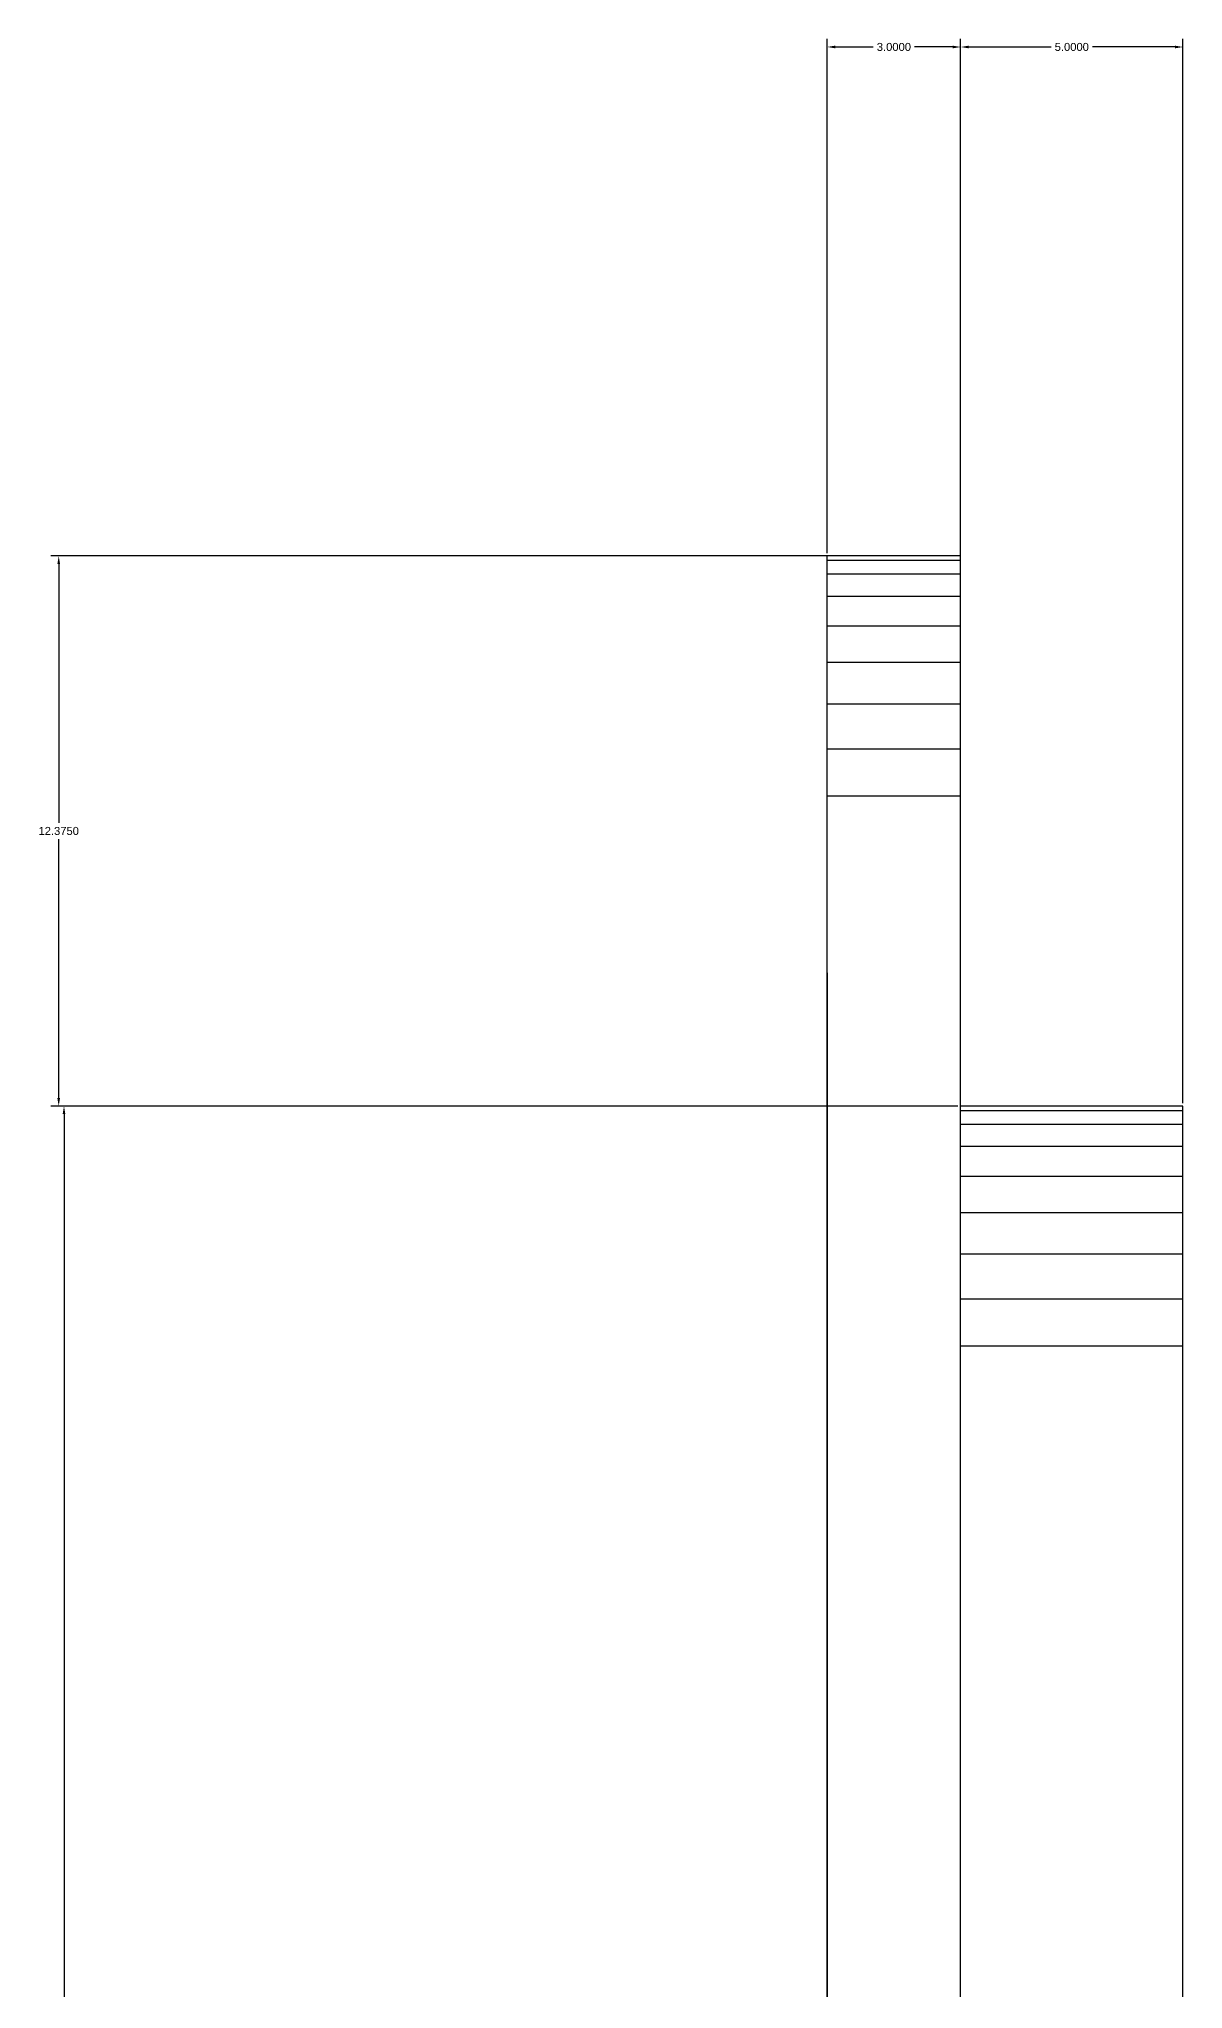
# Model space of a CAD drawing. Extents: x -26 to 0, y -12 to 160.
# Drawn here: x -25.72 to 0, y 116.14 to 160 of the extents above; entities that cross this region are included whole.
import ezdxf

# ---------------------------------------------------------------- set-up
doc = ezdxf.new("R2010")
doc.units = 0
doc.header["$MEASUREMENT"] = 0
doc.layers.get('0').update_dxf_attribs({"linetype": 'CONTINUOUS'})
doc.layers.get('Defpoints').update_dxf_attribs({"linetype": 'CONTINUOUS'})
doc.styles.get("Standard").update_dxf_attribs({"font": 'arial.ttf'})
doc.dimstyles.get("Standard").update_dxf_attribs({"dimtxt": 0.18, "dimasz": 0.18, "dimexe": 0.18, "dimexo": 0.0625, "dimgap": 0.09, "dimtad": 0, "dimtih": 1, "dimtoh": 1, "dimdec": 4, "dimzin": 0, "dimdsep": 46, "dimtxsty": 'STANDARD', "dimcen": 0.09, "dimadec": 0, "dimazin": 0, "dimtfac": 1, "dimtdec": 4, "dimtofl": 0, "dimtmove": 0, "dimatfit": 3, "dimfxl": 1, "dimtolj": 1, "dimtzin": 0, "dimarcsym": 0})

# ---------------------------------------------------------------- blocks, each defined once
blk = doc.blocks.new('DIFFERENCE001')
at = {"color": 0}
for p, q in [((-5, 148.375), (-8, 148.375)), ((-8, 148.271), (-8, 148.375)), ((-5, 148.271), (-8, 148.271)), ((-8, 147.964), (-8, 148.271)), ((-5, 148.271), (-5, 148.375)), ((-5, 147.964), (-5, 148.271)), ((-5, 147.964), (-8, 147.964)), ((-8, 147.465), (-8, 147.964)), ((-5, 147.465), (-5, 147.964)), ((-8, 146.793), (-8, 147.465)), ((-5, 147.465), (-8, 147.465)), ((-5, 146.793), (-5, 147.465)), ((-8, 145.975), (-8, 146.793)), ((-5, 146.793), (-8, 146.793)), ((-5, 145.975), (-5, 146.793)), ((-8, 145.041), (-8, 145.975)), ((-5, 145.975), (-8, 145.975)), ((-5, 145.041), (-5, 145.975)), ((-8, 144.028), (-8, 145.041)), ((-5, 145.041), (-8, 145.041)), ((-5, 144.028), (-5, 145.041)), ((-8, 142.975), (-8, 144.028)), ((-5, 144.028), (-8, 144.028)), ((-5, 142.975), (-5, 144.028)), ((-5, 142.975), (-8, 142.975)), ((-8, -6.975), (-8, 142.975)), ((-5, -6.975), (-5, 142.975)), ((-8, 139), (-8, 139)), ((-8, 139), (-8, 136)), ((-8, 136), (-8, 130.6)), ((-2, 136), (-5, 136)), ((0, 136), (-5, 136)), ((0, 136), (-1, 136)), ((0, 135.896), (0, 136)), ((0, 135.896), (-5, 135.896)), ((0, 135.589), (-5, 135.589)), ((0, 135.589), (0, 135.896)), ((0, 135.09), (0, 135.589)), ((0, 135.09), (-5, 135.09)), ((0, 134.418), (0, 135.09)), ((0, 134.418), (-5, 134.418)), ((0, 133.6), (0, 134.418)), ((0, 133.6), (-5, 133.6)), ((0, 132.666), (0, 133.6)), ((0, 132.666), (-5, 132.666)), ((0, 131.653), (0, 132.666)), ((0, 131.653), (-5, 131.653)), ((0, 130.6), (0, 131.653)), ((-8, 130.6), (-8, 5.4)), ((0, 130.6), (-5, 130.6)), ((0, 5.4), (0, 130.6)), ((-8, 128.956), (-8, 129)), ((-8, 128.992), (-8, 129)), ((-8, 129), (-8, 129)), ((-8, 129), (-8, 129)), ((-8, 128.956), (-8, 128.992)), ((-8, 128.827), (-8, 128.956)), ((-8, 128.956), (-8, 128.956)), ((-8, 128.827), (-8, 128.956)), ((-8, 128.956), (-8, 128.956)), ((-8, 128.618), (-8, 128.827)), ((-8, 128.827), (-8, 128.827)), ((-8, 128.618), (-8, 128.827)), ((-8, 128.827), (-8, 128.827)), ((-8, 128.338), (-8, 128.618)), ((-8, 128.618), (-8, 128.618)), ((-8, 128.338), (-8, 128.618)), ((-8, 128.618), (-8, 128.618)), ((-8, 128), (-8, 128.338)), ((-8, 128.338), (-8, 128.338)), ((-8, 128), (-8, 128.338)), ((-8, 128.338), (-8, 128.338)), ((-8, 127.618), (-8, 128)), ((-8, 128), (-8, 128)), ((-8, 127.618), (-8, 128)), ((-8, 128), (-8, 128)), ((-8, 127.209), (-8, 127.618)), ((-8, 127.618), (-8, 127.618)), ((-8, 127.209), (-8, 127.618)), ((-8, 127.618), (-8, 127.618)), ((-8, 126.791), (-8, 127.209)), ((-8, 127.209), (-8, 127.209)), ((-8, 126.791), (-8, 127.209)), ((-8, 127.209), (-8, 127.209)), ((-8, 126.382), (-8, 126.791)), ((-8, 126.791), (-8, 126.791)), ((-8, 126.382), (-8, 126.791)), ((-8, 126.791), (-8, 126.791)), ((-8, 126), (-8, 126.382)), ((-8, 126.382), (-8, 126.382)), ((-8, 126.362), (-8, 126.382)), ((-8, 126.382), (-8, 126.382)), ((-8, 126), (-8, 126.362)), ((-8, 125.662), (-8, 126)), ((-8, 125.662), (-8, 126)), ((-8, 126), (-8, 126)), ((-8, 126), (-8, 126)), ((-8, 125.382), (-8, 125.662)), ((-8, 125.382), (-8, 125.662)), ((-8, 125.662), (-8, 125.662)), ((-8, 125.662), (-8, 125.662)), ((-8, 125.173), (-8, 125.382)), ((-8, 125.173), (-8, 125.382)), ((-8, 125.382), (-8, 125.382)), ((-8, 125.382), (-8, 125.382)), ((-8, 125.044), (-8, 125.173)), ((-8, 125.044), (-8, 125.173)), ((-8, 125.173), (-8, 125.173)), ((-8, 125.173), (-8, 125.173)), ((-8, 125), (-8, 125.044)), ((-8, 125), (-8, 125.044)), ((-8, 125.044), (-8, 125.044)), ((-8, 125.044), (-8, 125.044)), ((-8, 125), (-8, 125)), ((-8, 125), (-8, 125)), ((-8, 120.956), (-8, 121)), ((-8, 120.956), (-8, 121)), ((-8, 121), (-8, 121)), ((-8, 121), (-8, 121)), ((-8, 120.827), (-8, 120.956)), ((-8, 120.827), (-8, 120.956)), ((-8, 120.956), (-8, 120.956)), ((-8, 120.956), (-8, 120.956)), ((-8, 120.618), (-8, 120.827)), ((-8, 120.618), (-8, 120.827)), ((-8, 120.827), (-8, 120.827)), ((-8, 120.827), (-8, 120.827)), ((-8, 120.338), (-8, 120.618)), ((-8, 120.338), (-8, 120.618)), ((-8, 120.618), (-8, 120.618)), ((-8, 120.618), (-8, 120.618)), ((-8, 120), (-8, 120.338)), ((-8, 120), (-8, 120.338)), ((-8, 120.338), (-8, 120.338)), ((-8, 120.338), (-8, 120.338)), ((-8, 119.618), (-8, 120)), ((-8, 119.618), (-8, 120)), ((-8, 120), (-8, 120)), ((-8, 120), (-8, 120)), ((-8, 119.209), (-8, 119.618)), ((-8, 119.209), (-8, 119.618)), ((-8, 119.618), (-8, 119.618)), ((-8, 119.618), (-8, 119.618)), ((-8, 118.791), (-8, 119.209)), ((-8, 118.791), (-8, 119.209)), ((-8, 119.209), (-8, 119.209)), ((-8, 119.209), (-8, 119.209)), ((-8, 118.382), (-8, 118.791)), ((-8, 118.382), (-8, 118.791)), ((-8, 118.791), (-8, 118.791)), ((-8, 118.791), (-8, 118.791)), ((-8, 118), (-8, 118.382)), ((-8, 118), (-8, 118.382)), ((-8, 118.382), (-8, 118.382)), ((-8, 118.382), (-8, 118.382)), ((-8, 117.662), (-8, 118)), ((-8, 117.662), (-8, 118)), ((-8, 118), (-8, 118)), ((-8, 118), (-8, 118)), ((-8, 117.382), (-8, 117.662)), ((-8, 117.382), (-8, 117.662)), ((-8, 117.662), (-8, 117.662)), ((-8, 117.662), (-8, 117.662)), ((-8, 117.173), (-8, 117.382)), ((-8, 117.173), (-8, 117.382)), ((-8, 117.382), (-8, 117.382)), ((-8, 117.382), (-8, 117.382)), ((-8, 117.044), (-8, 117.173)), ((-8, 117.044), (-8, 117.173)), ((-8, 117.173), (-8, 117.173)), ((-8, 117.173), (-8, 117.173)), ((-8, 117), (-8, 117.044)), ((-8, 117), (-8, 117.044)), ((-8, 117.044), (-8, 117.044)), ((-8, 117.044), (-8, 117.044)), ((-8, 117), (-8, 117)), ((-8, 117), (-8, 117))]:
    blk.add_line(p, q, dxfattribs=at)
blk = doc.blocks.new('*D4')
at = {"color": 0, "linetype": 'Continuous', "lineweight": -2, "transparency": 16777216}
for p, q in [((-8, 148.438), (-8, 160.005)), ((-7.82, 159.825), (-6.963, 159.825)), ((-5.18, 159.825), (-6.037, 159.825)), ((-5, 148.334), (-5, 160.005))]:
    blk.add_line(p, q, dxfattribs=at)
at = {"color": 0, "linetype": 'Continuous', "transparency": 16777216}
for points in [[(-7.82, 159.855), (-7.82, 159.795), (-8, 159.825)], [(-5.18, 159.855), (-5.18, 159.795), (-5, 159.825)]]:
    blk.add_solid(points, dxfattribs=at)
at = {"layer": 'Defpoints', "color": 0, "linetype": 'Continuous', "transparency": 16777216}
for p in [(-5, 159.825), (-8, 148.375), (-5, 148.271)]:
    blk.add_point(p, dxfattribs=at)
at = {"color": 0, "linetype": 'Continuous', "transparency": 16777216, "insert": (-6.5, 159.825), "char_height": 0.18, "attachment_point": 5}
blk.add_mtext('\\A1;3.0000', dxfattribs=at)
blk = doc.blocks.new('*D5')
at = {"color": 0, "linetype": 'Continuous', "lineweight": -2, "transparency": 16777216}
for p, q in [((-5, 148.438), (-5, 160.005)), ((-4.82, 159.825), (-2.963, 159.825)), ((-0.18, 159.825), (-2.037, 159.825)), ((0, 136.062), (0, 160.005))]:
    blk.add_line(p, q, dxfattribs=at)
at = {"color": 0, "linetype": 'Continuous', "transparency": 16777216}
for points in [[(-4.82, 159.855), (-4.82, 159.795), (-5, 159.825)], [(-0.18, 159.855), (-0.18, 159.795), (0, 159.825)]]:
    blk.add_solid(points, dxfattribs=at)
at = {"layer": 'Defpoints', "color": 0, "linetype": 'Continuous', "transparency": 16777216}
for p in [(0, 159.825), (-5, 148.375), (0, 136)]:
    blk.add_point(p, dxfattribs=at)
at = {"color": 0, "linetype": 'Continuous', "transparency": 16777216, "insert": (-2.5, 159.825), "char_height": 0.18, "attachment_point": 5}
blk.add_mtext('\\A1;5.0000', dxfattribs=at)
blk = doc.blocks.new('*D10')
at = {"color": 0, "linetype": 'Continuous', "lineweight": -2, "transparency": 16777216}
for p, q in [((-5.062, 148.375), (-25.46, 148.375)), ((-25.28, 148.195), (-25.28, 142.369)), ((-25.28, 136.18), (-25.28, 142.006)), ((-5.062, 136), (-25.46, 136))]:
    blk.add_line(p, q, dxfattribs=at)
at = {"color": 0, "linetype": 'Continuous', "transparency": 16777216}
for points in [[(-25.31, 148.195), (-25.25, 148.195), (-25.28, 148.375)], [(-25.31, 136.18), (-25.25, 136.18), (-25.28, 136)]]:
    blk.add_solid(points, dxfattribs=at)
at = {"layer": 'Defpoints', "color": 0, "linetype": 'Continuous', "transparency": 16777216}
for p in [(-25.28, 148.375), (-5, 148.375), (-5, 136)]:
    blk.add_point(p, dxfattribs=at)
at = {"color": 0, "linetype": 'Continuous', "transparency": 16777216, "insert": (-25.28, 142.188), "char_height": 0.18, "attachment_point": 5}
blk.add_mtext('\\A1;12.3750', dxfattribs=at)
blk = doc.blocks.new('*D11')
at = {"color": 0, "linetype": 'Continuous', "lineweight": -2, "transparency": 16777216}
for p, q in [((-5.062, 136), (-25.341, 136)), ((-25.161, 135.82), (-25.161, 68.182)), ((-25.161, 0.18), (-25.161, 67.818)), ((-5.062, 0), (-25.341, 0))]:
    blk.add_line(p, q, dxfattribs=at)
at = {"color": 0, "linetype": 'Continuous', "transparency": 16777216}
for points in [[(-25.191, 135.82), (-25.131, 135.82), (-25.161, 136)], [(-25.191, 0.18), (-25.131, 0.18), (-25.161, 0)]]:
    blk.add_solid(points, dxfattribs=at)
at = {"layer": 'Defpoints', "color": 0, "linetype": 'Continuous', "transparency": 16777216}
for p in [(-5, 136), (-5, 0), (-25.161, 0)]:
    blk.add_point(p, dxfattribs=at)
at = {"color": 0, "linetype": 'Continuous', "transparency": 16777216, "insert": (-25.161, 68), "char_height": 0.18, "attachment_point": 5}
blk.add_mtext('\\A1;136.0000', dxfattribs=at)

msp = doc.modelspace()

# ---------------------------------------------------------------- block references
at = {"color": 0}
msp.add_blockref('DIFFERENCE001', (0, 0), dxfattribs=at)

# ---------------------------------------------------------------- dimensions: what is measured, and where the dimension line sits
at = {"linetype": 'Continuous'}
for base, p1, p2, picture, middle in [((-5, 159.8247), (-8, 148.375), (-5, 148.27124), '*D4', (-6.5, 159.8247)), ((0, 159.8247), (-5, 148.375), (0, 136), '*D5', (-2.5, 159.8247))]:
    dim = msp.add_linear_dim(base=base, p1=p1, p2=p2, dimstyle='Standard', dxfattribs=at)
    dim.commit()
    dim.dimension.update_dxf_attribs({"geometry": picture, "text_midpoint": middle})
dim = msp.add_aligned_dim(p1=(-5, 136), p2=(-5, 148.375), distance=20.27975, dimstyle='Standard', dxfattribs=at)
dim.commit()
dim.dimension.update_dxf_attribs({"geometry": '*D10', "text_midpoint": (-25.27975, 142.1875)})
dim = msp.add_linear_dim(base=(-25.1612, 0), p1=(-5, 136), p2=(-5, 0), angle=90, dimstyle='Standard', dxfattribs=at)
dim.commit()
dim.dimension.update_dxf_attribs({"geometry": '*D11', "text_midpoint": (-25.1612, 68)})

doc.saveas('drawing.dxf')
